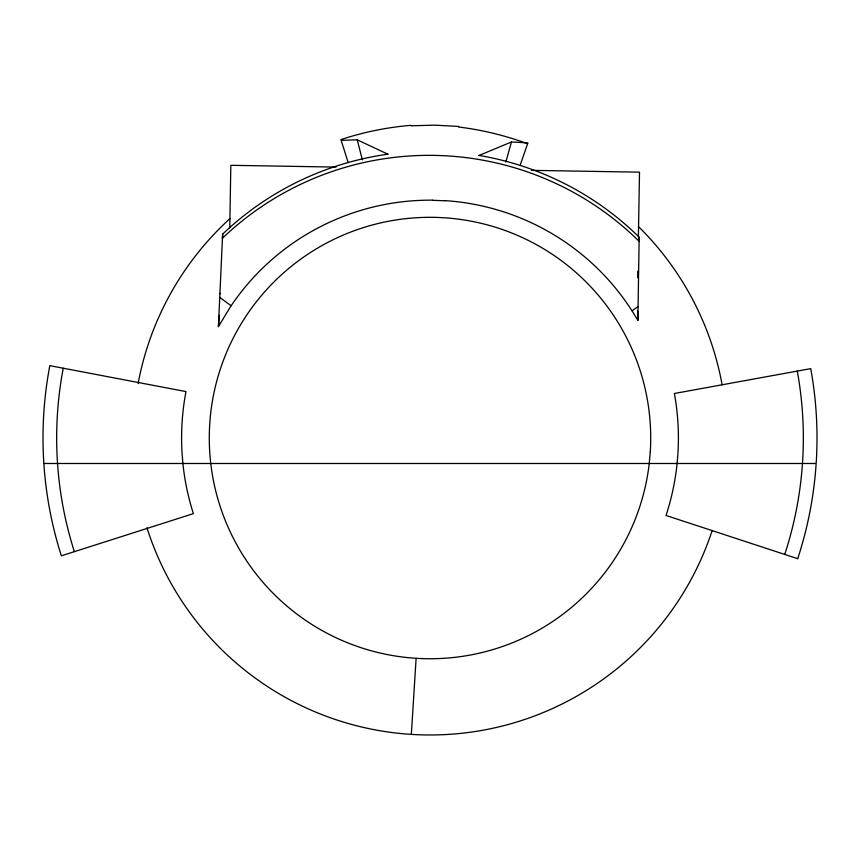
<?xml version="1.0" encoding="UTF-8"?>
<svg xmlns="http://www.w3.org/2000/svg" width="860" height="860" viewBox="0 0 860 860"><rect width="100%" height="100%" fill="white"/><g stroke="black" fill="none" stroke-linecap="round" stroke-linejoin="round"><path stroke-width="1.29" d="M638.055 306.612L632.046 310.804L637.862 320.361L639.173 237.188A298.796 297.452 2.8 0 0 478.977 155.434M229.77 227.803L230.824 165.314L336.045 167.076M637.69 277.715L637.797 271.04M638.399 236.296L639.507 172.161L531.437 170.355M637.862 320.361L637.636 311.04M219.741 297.377L231.06 305.741L218.408 326.617L222.632 234.264L222.428 238.338M218.408 326.617L219.504 315.34M638.969 241.251L639.173 237.188M411.338 734.386L416.122 658.308M677.863 454.585L677.1 463.486A248.411 248.411 0 0 1 666.027 515.473L797.714 558.688M505.831 161.938L511.496 141.954L527.889 142.9L520.386 164.561M478.977 155.477L511.496 141.954M410.908 125.796L434.794 125.151L458.67 126.452M387.925 154.22L357.255 139.825L341.14 140.33L348.01 162.024M43.849 463.486A386.796 386.796 0 0 0 61.361 555.818L193.382 513.635A248.411 248.411 0 0 1 182.9 463.486L182.051 453.069A248.411 248.411 0 0 1 185.975 391.579L49.826 365.661A386.796 386.796 0 0 0 43.72 461.454L43.838 463.486L816.162 463.486A386.796 386.796 0 0 0 810.733 368.639L674.38 393.493A248.411 248.411 0 0 1 677.916 453.65M432.688 200.305L444.942 200.767M219.945 293.303L220.525 293.733M357.255 139.825L362.361 159.874M222.568 234.2A298.829 297.485 2.8 0 1 387.914 154.187M340.915 139.589A315.136 308.439 -81.4 0 1 410.876 125.334M458.606 127.011A315.083 306.59 72.5 0 1 527.599 143.749M222.375 238.284A298.388 297.044 2.8 0 1 639.034 241.198M231.114 305.773A240.252 239.177 2.8 0 1 432.688 200.165M63.253 368.22A373.143 373.143 0 0 0 57.351 460.627L57.534 463.486A373.143 373.143 0 0 0 74.368 551.658M797.284 371.09A373.132 373.132 0 0 1 802.466 463.486M712.155 530.577A296.937 296.937 0 0 1 146.931 527.707M138.095 383.592A296.937 296.937 0 0 1 230.039 218.515M638.496 226.599A296.937 296.937 0 0 1 722.131 384.829M444.953 200.627A240.176 239.091 2.8 0 1 632.003 310.825M816.086 464.475A386.774 386.774 0 0 1 797.714 558.688M802.455 463.551A373.122 373.122 0 0 1 784.739 554.42M650.278 451.909L649.236 463.486A220.708 220.708 0 0 1 301.473 617.458A220.708 220.708 0 0 1 335.368 238.639A220.708 220.708 0 0 1 650.278 451.909"/></g></svg>
